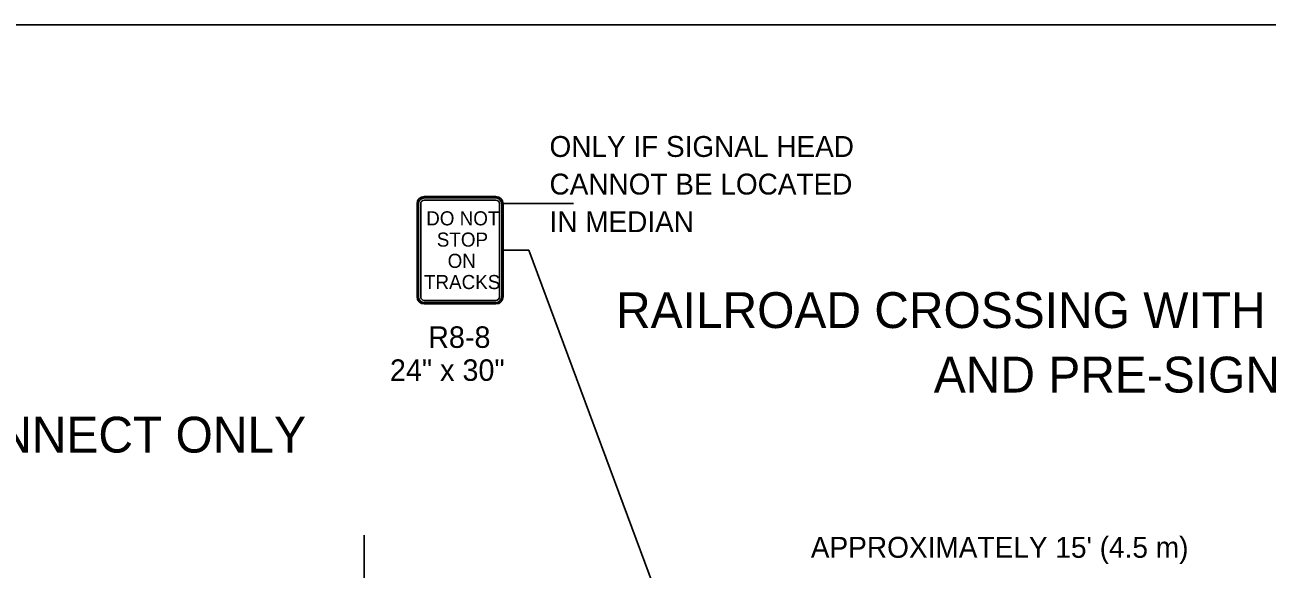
# Model space of a CAD drawing. Extents: x 2261432 to 2263976, y -3124040 to -3123640.
# Drawn here: x 2263724.9 to 2263891.3, y -3123712.6 to -3123639.7 of the extents above; entities that cross this region are included whole.
import ezdxf

# ---------------------------------------------------------------- set-up
doc = ezdxf.new("R2010")
doc.units = 0
for name, color, linetype in [('Default', 7, 'Continuous'), ('RD_Pr_Roadway_Dimensions', 7, 'Continuous'), ('RD_Pr_Roadway_Items', 7, 'Continuous'), ('RD_Pr_Roadway_Notes', 7, 'Continuous'), ('ST_Pr_Sign', 7, 'Continuous')]:
    doc.layers.add(name, color=color, linetype=linetype)

msp = doc.modelspace()

# ---------------------------------------------------------------- linework, layer by layer
at = {"layer": 'Default'}
msp.add_lwpolyline([(2263345.82, -3124039.7), (2263975.82, -3124039.7), (2263975.82, -3123639.7), (2263345.82, -3123639.7)], close=True, dxfattribs=at)
at = {"layer": 'RD_Pr_Roadway_Items'}
msp.add_line((2263770.32, -3123708.1), (2263770.32, -3123721.74), dxfattribs=at)
at = {"layer": 'RD_Pr_Roadway_Notes'}
for p, q in [((2263798.36, -3123663.66), (2263788.93, -3123663.66)), ((2263792.38, -3123669.9), (2263788.93, -3123669.9)), ((2263815.48, -3123732.08), (2263792.38, -3123669.9))]:
    msp.add_line(p, q, dxfattribs=at)
at = {"layer": 'ST_Pr_Sign'}
for p, q in [((2263787.97, -3123662.7), (2263778.37, -3123662.7)), ((2263787.97, -3123662.7), (2263778.37, -3123662.7)), ((2263778.37, -3123662.89), (2263787.97, -3123662.89)), ((2263777.41, -3123663.66), (2263777.41, -3123676.14)), ((2263777.41, -3123663.66), (2263777.41, -3123676.14)), ((2263777.6, -3123676.14), (2263777.6, -3123663.66)), ((2263777.89, -3123663.66), (2263777.89, -3123676.14)), ((2263787.97, -3123663.18), (2263778.37, -3123663.18)), ((2263788.45, -3123676.14), (2263788.45, -3123663.66)), ((2263788.74, -3123663.66), (2263788.74, -3123676.14)), ((2263788.93, -3123676.14), (2263788.93, -3123663.66)), ((2263788.93, -3123676.14), (2263788.93, -3123663.66)), ((2263778.37, -3123676.62), (2263783.17, -3123676.62)), ((2263778.37, -3123677.1), (2263783.17, -3123677.1)), ((2263778.37, -3123677.1), (2263783.17, -3123677.1)), ((2263783.17, -3123676.62), (2263787.97, -3123676.62)), ((2263783.17, -3123677.1), (2263787.97, -3123677.1)), ((2263783.17, -3123677.1), (2263787.97, -3123677.1))]:
    msp.add_line(p, q, dxfattribs=at)
for points in [[(2263787.97, -3123662.89), (2263778.37, -3123662.89)], [(2263777.6, -3123663.66), (2263777.6, -3123676.14)], [(2263777.89, -3123676.14), (2263777.89, -3123663.66)], [(2263778.37, -3123663.18), (2263787.97, -3123663.18)], [(2263788.45, -3123663.66), (2263788.45, -3123676.14)], [(2263788.74, -3123676.14), (2263788.74, -3123663.66)], [(2263783.17, -3123676.62), (2263778.37, -3123676.62)], [(2263778.37, -3123676.91), (2263783.17, -3123676.91), (2263787.97, -3123676.91)], [(2263787.97, -3123676.91), (2263783.17, -3123676.91), (2263778.37, -3123676.91)], [(2263787.97, -3123676.62), (2263783.17, -3123676.62)]]:
    msp.add_lwpolyline(points, dxfattribs=at)
for centre, radius, start, end in [((2263778.37, -3123663.66), 0.96, 90, 180), ((2263778.37, -3123663.66), 0.96, 90, 180), ((2263778.37, -3123663.66), 0.768, 90, 180), ((2263778.37, -3123663.66), 0.768, 90, 180), ((2263787.97, -3123663.66), 0.96, 0, 90), ((2263787.97, -3123663.66), 0.96, 0, 90), ((2263787.97, -3123663.66), 0.768, 0, 90), ((2263787.97, -3123663.66), 0.768, 0, 90), ((2263778.37, -3123663.66), 0.48, 90, 180), ((2263778.37, -3123663.66), 0.48, 90, 180), ((2263787.97, -3123663.66), 0.48, 0, 90), ((2263787.97, -3123663.66), 0.48, 0, 90), ((2263778.37, -3123676.14), 0.96, 180, 270), ((2263778.37, -3123676.14), 0.96, 180, 270), ((2263778.37, -3123676.14), 0.768, 180, 270), ((2263778.37, -3123676.14), 0.768, 180, 270), ((2263778.37, -3123676.14), 0.48, 180, 270), ((2263778.37, -3123676.14), 0.48, 180, 270), ((2263787.97, -3123676.14), 0.96, 270, 360), ((2263787.97, -3123676.14), 0.768, 270, 360), ((2263787.97, -3123676.14), 0.48, 270, 360), ((2263787.97, -3123676.14), 0.96, 270, 360), ((2263787.97, -3123676.14), 0.768, 270, 360), ((2263787.97, -3123676.14), 0.48, 270, 360)]:
    msp.add_arc(centre, radius, start, end, dxfattribs=at)

# ---------------------------------------------------------------- texts
at = {"layer": 'RD_Pr_Roadway_Dimensions'}
msp.add_text("APPROXIMATELY 15' (4.5 m)", height=2.808, dxfattribs=at).set_placement((2263830.15, -3123711.12))
at = {"layer": 'RD_Pr_Roadway_Notes'}
for s, height, p in [('ONLY IF SIGNAL HEAD', 2.8, (2263795.15, -3123657.4)), ('CANNOT BE LOCATED', 2.8, (2263795.15, -3123662.44)), ('IN MEDIAN', 2.8, (2263795.15, -3123667.48)), ('RAILROAD CROSSING WITH INTERCONNECT', 4.8, (2263804.06, -3123680.33)), ('AND PRE-SIGNALS', 4.8, (2263846.63, -3123688.97)), ('RAILROAD CROSSING WITH INTERCONNECT ONLY', 4.8, (2263603.48, -3123697.02))]:
    msp.add_text(s, height=height, dxfattribs=at).set_placement(p)
at = {"layer": 'ST_Pr_Sign'}
for s, height, p in [('DO NOT', 1.886, (2263778.63, -3123666.57)), ('STOP', 1.886, (2263780.05, -3123669.42)), ('ON', 1.886, (2263781.5, -3123672.27)), ('TRACKS', 1.886, (2263778.33, -3123675.11)), ('R8-8', 2.88, (2263778.89, -3123682.99)), ('24" x 30"', 2.88, (2263773.77, -3123687.41))]:
    msp.add_text(s, height=height, dxfattribs=at).set_placement(p)

doc.saveas('drawing.dxf')
